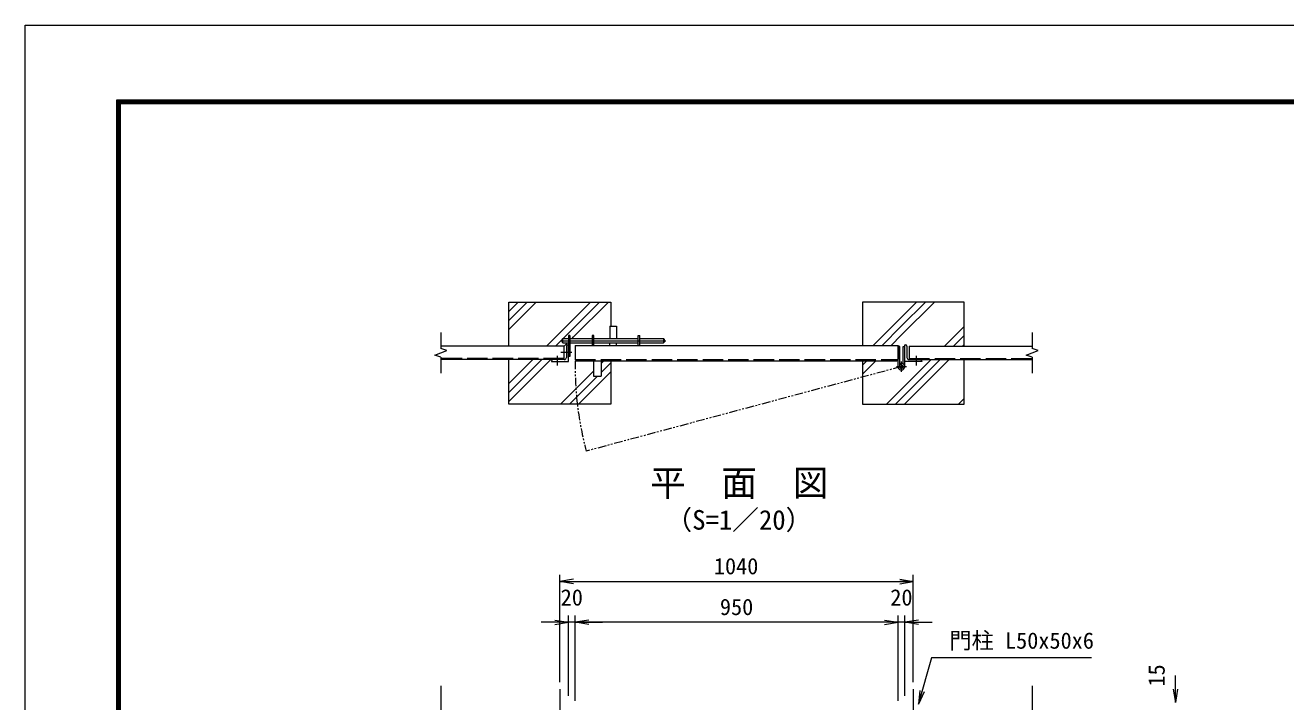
# Model space of a CAD drawing. Units: millimetres at full size. Extents: x -4200 to 4200, y -2970 to 2970.
# Drawn here: x -4200 to -491, y 979 to 2970 of the extents above; entities that cross this region are included whole.
import ezdxf
from ezdxf.enums import TextEntityAlignment as Align

# ---------------------------------------------------------------- set-up
doc = ezdxf.new("R2010")
doc.units = ezdxf.units.MM
doc.header["$LTSCALE"] = 10
for name, pattern in [('DASHED', [7.5, 6, -1.5]), ('USER1', [50.8, 31.75, -6.35, 6.35, -6.35]), ('USER2', [5, 2.5, -0.5, 0.5, -0.5, 0.5, -0.5])]:
    doc.linetypes.add(name, pattern=pattern)
doc.layers.add('0-0_D-TTL-TXT', color=7, linetype='Continuous')
for name, color, linetype, lineweight in [('0-1_D-STR3', 3, 'Continuous', 13), ('0-2_D-BMK', 2, 'USER1', 13), ('0-3_D-STR1', 1, 'Continuous', 18), ('0-4_D-STR4', 7, 'Continuous', 18), ('0-6_D-STR-DIM', 7, 'Continuous', 13), ('0-7_0', 7, 'Continuous', 18), ('0-8_D-DCR-HCH', 7, 'Continuous', 13), ('0-9_D-STR-TXT', 7, 'Continuous', 13), ('0-B_D-TTL', 7, 'Continuous', 18)]:
    doc.layers.add(name, color=color, linetype=linetype, lineweight=lineweight)
doc.styles.add('ＭＳ ゴシック', font='')
doc.styles.get('ＭＳ ゴシック').set_extended_font_data('MS Gothic')

# ---------------------------------------------------------------- blocks, each defined once
blk = doc.blocks.new('_Open')
at = {"layer": '0-7_0'}
blk.add_line((-10, 1.667), (0, 0), dxfattribs=at)
blk.add_lwpolyline([(-10, -1.667), (0, 0), (-10, 0)], dxfattribs=at)

msp = doc.modelspace()

# ---------------------------------------------------------------- linework, layer by layer
at = {"layer": '0-1_D-STR3'}
for p, q in [((-2479.47, 2083.85), (-2479.47, 2047.85)), ((-2479.47, 2083.85), (-2460.47, 2083.85)), ((-2460.47, 2083.85), (-2460.47, 2047.85)), ((-2619.97, 2045.85), (-2617.97, 2047.85)), ((-2619.97, 2045.85), (-2619.97, 2036.85)), ((-2617.97, 2034.85), (-2617.97, 2047.85)), ((-2617.97, 2047.85), (-2601.55, 2047.85)), ((-2601.55, 2056.35), (-2601.55, 1994.85)), ((-2597.05, 2056.35), (-2601.55, 2056.35)), ((-2597.05, 2056.35), (-2597.05, 1994.85)), ((-2597.05, 2047.85), (-2531.55, 2047.85)), ((-2531.55, 2056.85), (-2531.55, 2027.35)), ((-2527.05, 2056.85), (-2531.55, 2056.85)), ((-2527.05, 2027.35), (-2527.05, 2056.85)), ((-2527.05, 2047.85), (-2396.05, 2047.85)), ((-2396.05, 2027.35), (-2396.05, 2056.85)), ((-2396.05, 2056.85), (-2391.55, 2056.85)), ((-2391.55, 2027.35), (-2391.55, 2056.85)), ((-2391.55, 2047.85), (-2321.97, 2047.85)), ((-2321.97, 2047.85), (-2321.97, 2034.85)), ((-2321.97, 2047.85), (-2319.97, 2045.85)), ((-2319.97, 2045.85), (-2319.97, 2036.85)), ((-2619.97, 2036.85), (-2617.97, 2034.85)), ((-2617.97, 2034.85), (-2601.55, 2034.85)), ((-2597.05, 2034.85), (-2531.55, 2034.85)), ((-2527.05, 2034.85), (-2396.05, 2034.85)), ((-2479.47, 2027.35), (-2479.47, 2034.85)), ((-2460.47, 2027.35), (-2460.47, 2034.85)), ((-2391.55, 2034.85), (-2321.97, 2034.85)), ((-2319.97, 2036.85), (-2321.97, 2034.85)), ((-1631.25, 1965.15), (-1631.25, 2024.85)), ((-1626.75, 2024.85), (-1631.25, 2024.85)), ((-1626.75, 1965.15), (-1626.75, 2024.85)), ((-1611.85, 1965.15), (-1611.85, 2024.85)), ((-2597.05, 1994.85), (-2601.55, 1994.85)), ((-2527.55, 1982.35), (-2527.55, 1937.35)), ((-2505.55, 1982.35), (-2505.55, 1937.35)), ((-1626.75, 1973.34), (-1624.33, 1969.54)), ((-2527.55, 1937.35), (-2505.55, 1937.35))]:
    msp.add_line(p, q, dxfattribs=at)
msp.add_lwpolyline([(-1616.35, 1973.34), (-1616.35, 2024.85), (-1611.85, 2024.85)], dxfattribs=at)
for radius in [9.7, 5.2]:
    msp.add_arc((-1621.55, 1965.15), radius, 180, 122.41735, dxfattribs=at)
at = {"layer": '0-2_D-BMK'}
for p, q in [((-2623.39, 2041.35), (-2314.64, 2041.35)), ((-2623.94, 2007.35), (-2591.15, 2007.35)), ((-2634.55, 1997.35), (-2634.55, 1968.35)), ((-1621.55, 1950.29), (-1621.55, 1980.02)), ((-1578.55, 1997.35), (-1578.55, 1968.35)), ((-1636.41, 1965.15), (-1606.68, 1965.15)), ((-2626.55, 1016.37), (-2626.55, -833.63)), ((-1586.55, 1016.37), (-1586.55, -833.63))]:
    msp.add_line(p, q, dxfattribs=at)
at = {"layer": '0-2_D-BMK', "linetype": 'USER2'}
msp.add_line((-1621.55, 1965.15), (-2548.98, 1716.65), dxfattribs=at)
msp.add_arc((-1621.55, 1965.15), 960.15, 178.97356, 195, dxfattribs=at)
at = {"layer": '0-3_D-STR1'}
for p, q in [((-2614.55, 2025.85), (-2976.55, 2025.85)), ((-2607.55, 2025.35), (-2607.55, 1992.35)), ((-2581.55, 2027.35), (-1631.55, 2027.35)), ((-2581.55, 2027.35), (-2581.55, 1987.35)), ((-1631.55, 2027.35), (-1631.55, 1987.35)), ((-1605.55, 2025.35), (-1605.55, 1992.35)), ((-1598.55, 2025.85), (-1598.55, 1985.85)), ((-1598.55, 2025.85), (-1236.55, 2025.85)), ((-2614.05, 1985.85), (-2647.05, 1985.85)), ((-2576.55, 1982.35), (-1636.55, 1982.35)), ((-1599.05, 1985.85), (-1566.05, 1985.85)), ((-1598.55, 1985.85), (-1236.55, 1985.85))]:
    msp.add_line(p, q, dxfattribs=at)
at = {"layer": '0-3_D-STR1', "linetype": 'DASHED'}
for p, q in [((-2614.55, 1988.85), (-2976.55, 1988.85)), ((-2581.44, 1986.35), (-1631.65, 1986.35)), ((-1598.55, 1988.85), (-1236.55, 1988.85))]:
    msp.add_line(p, q, dxfattribs=at)
at = {"layer": '0-3_D-STR1'}
for points in [[(-2614.55, 2025.85), (-2614.55, 1985.85), (-2976.55, 1985.85)], [(-2601.55, 1979.85), (-2601.55, 2029.85), (-2603.05, 2029.85)], [(-1611.55, 1979.85), (-1611.55, 2029.85), (-1610.05, 2029.85)], [(-2651.55, 1981.35), (-2651.55, 1979.85), (-2601.55, 1979.85)], [(-1561.55, 1981.35), (-1561.55, 1979.85), (-1611.55, 1979.85)]]:
    msp.add_lwpolyline(points, dxfattribs=at)
for centre, radius, start, end in [((-2603.05, 2025.35), 4.5, 90, 180), ((-1610.05, 2025.35), 4.5, 360, 90), ((-2647.05, 1981.35), 4.5, 90, 180), ((-2614.05, 1992.35), 6.5, 270, 0), ((-1599.05, 1992.35), 6.5, 180, 270), ((-1566.05, 1981.35), 4.5, 360, 90)]:
    msp.add_arc(centre, radius, start, end, dxfattribs=at)
at = {"layer": '0-3_D-STR1', "linetype": 'DASHED'}
for centre, start, end in [((-2576.55, 1987.35), 180, 270), ((-1636.55, 1987.35), 270, 0)]:
    msp.add_arc(centre, 5, start, end, dxfattribs=at)
at = {"layer": '0-4_D-STR4'}
for p, q in [((-2476.55, 2154.85), (-2476.55, 2083.85)), ((-1736.55, 2154.85), (-1736.55, 2027.35))]:
    msp.add_line(p, q, dxfattribs=at)
for points in [[(-2776.55, 2025.85), (-2776.55, 2154.85), (-2476.55, 2154.85)], [(-1436.55, 2025.85), (-1436.55, 2154.85), (-1736.55, 2154.85)], [(-2476.55, 1982.35), (-2476.55, 1854.85), (-2776.55, 1854.85), (-2776.55, 1985.85)], [(-1736.55, 1982.35), (-1736.55, 1854.85), (-1436.55, 1854.85), (-1436.55, 1985.85)]]:
    msp.add_lwpolyline(points, dxfattribs=at)
at = {"layer": '0-6_D-STR-DIM'}
for p, q in [((-2976.55, 2065.85), (-2976.55, 2018.68)), ((-1236.55, 2065.85), (-1236.55, 2018.68)), ((-2994.17, 1999.44), (-2958.93, 2012.27)), ((-2958.93, 2012.27), (-2976.55, 2018.68)), ((-1254.17, 1999.44), (-1218.93, 2012.27)), ((-1218.93, 2012.27), (-1236.55, 2018.68)), ((-2976.55, 1993.03), (-2994.17, 1999.44)), ((-2976.55, 1993.03), (-2976.55, 1945.85)), ((-1236.55, 1993.03), (-1254.17, 1999.44)), ((-1236.55, 1993.03), (-1236.55, 1945.85)), ((-2626.55, 1036.37), (-2626.55, 1352.86)), ((-1586.55, 1036.37), (-1586.55, 1352.86)), ((-2626.55, 1332.86), (-1586.55, 1332.86)), ((-2601.55, 996.37), (-2601.55, 1232.86)), ((-2581.55, 981.37), (-2581.55, 1232.86)), ((-2581.55, 981.37), (-2581.55, 1232.86)), ((-1631.55, 981.37), (-1631.55, 1232.86)), ((-1631.55, 981.37), (-1631.55, 1232.86)), ((-1611.55, 996.37), (-1611.55, 1232.86)), ((-2641.55, 1212.86), (-2681.55, 1212.86)), ((-2581.55, 1212.86), (-2601.55, 1212.86)), ((-1631.55, 1212.86), (-2581.55, 1212.86)), ((-2541.55, 1212.86), (-2501.55, 1212.86)), ((-1671.55, 1212.86), (-1711.55, 1212.86)), ((-1611.55, 1212.86), (-1631.55, 1212.86)), ((-1571.55, 1212.86), (-1531.55, 1212.86)), ((-815.5, 1016.37), (-815.5, 1056.37)), ((-2976.55, 1025.82), (-2976.55, 215.59)), ((-1236.55, 1025.82), (-1236.55, 215.59))]:
    msp.add_line(p, q, dxfattribs=at)
at = {"layer": '0-8_D-DCR-HCH'}
for p, q in [((-2776.55, 2074.35), (-2696.04, 2154.85)), ((-2776.55, 2100.86), (-2722.56, 2154.85)), ((-2776.55, 2127.38), (-2749.07, 2154.85)), ((-2665.94, 2025.85), (-2536.94, 2154.85)), ((-2617.42, 2047.85), (-2510.42, 2154.85)), ((-2586.15, 2052.61), (-2483.91, 2154.85)), ((-1621.98, 2083.95), (-1551.08, 2154.85)), ((-1621.94, 2057.47), (-1524.56, 2154.85)), ((-1678.58, 2027.35), (-1621.98, 2083.95)), ((-1494.46, 2025.85), (-1436.55, 2083.77)), ((-2639.42, 2025.85), (-2619.97, 2045.31)), ((-2590.91, 2047.85), (-2586.15, 2052.61)), ((-1652.06, 2027.35), (-1621.94, 2057.47)), ((-1467.94, 2025.85), (-1436.55, 2057.25)), ((-2614.55, 2024.22), (-2603.91, 2034.85)), ((-1441.43, 2025.85), (-1436.55, 2030.74)), ((-2776.55, 1862.22), (-2652.91, 1985.85)), ((-2776.55, 1888.73), (-2679.42, 1985.85)), ((-2776.55, 1915.25), (-2705.94, 1985.85)), ((-2505.55, 1974.12), (-2497.31, 1982.35)), ((-2505.55, 1947.6), (-2476.55, 1976.6)), ((-1736.55, 1942.87), (-1697.06, 1982.35)), ((-1736.55, 1969.38), (-1723.58, 1982.35)), ((-1665.46, 1854.85), (-1534.46, 1985.85)), ((-1638.94, 1854.85), (-1507.94, 1985.85)), ((-1612.43, 1854.85), (-1481.43, 1985.85)), ((-2624.81, 1854.85), (-2527.55, 1952.12)), ((-2598.29, 1854.85), (-2515.79, 1937.35)), ((-2571.78, 1854.85), (-2476.55, 1950.08)), ((-1453.33, 1854.85), (-1436.55, 1871.64))]:
    msp.add_line(p, q, dxfattribs=at)
msp.add_lwpolyline([(-1705.09, 2027.35), (-1621.72, 2110.72), (-1577.59, 2154.85)], dxfattribs=at)
at = {"layer": '0-9_D-STR-TXT'}
msp.add_lwpolyline([(-1061.91, 1108.02), (-1532.88, 1108.02), (-1570.97, 973.75)], dxfattribs=at)
at = {"layer": '0-B_D-TTL', "color": 2}
msp.add_lwpolyline([(-4200, 2970), (4200, 2970), (4200, -2970), (-4200, -2970)], close=True, dxfattribs=at)
at = {"layer": '0-B_D-TTL'}
for points in [[(-3930, 2750), (3930, 2750), (3930, -2750), (-3930, -2750)], [(-3927.5, 2747.5), (3927.5, 2747.5), (3927.5, -2747.5), (-3927.5, -2747.5)], [(-3925, 2745), (3925, 2745), (3925, -2745), (-3925, -2745)], [(-3922.5, 2742.5), (3922.5, 2742.5), (3922.5, -2742.5), (-3922.5, -2742.5)], [(-3920, 2740), (3920, 2740), (3920, -2740), (-3920, -2740)]]:
    msp.add_lwpolyline(points, close=True, dxfattribs=at)

# ---------------------------------------------------------------- block references
at = {"layer": '0-6_D-STR-DIM', "xscale": 4, "yscale": 4}
for p, rotation in [((-2626.55, 1332.86), 180), ((-2581.55, 1212.86), 180), ((-2581.55, 1212.86), 180), ((-1611.55, 1212.86), 180), ((-815.5, 976.37), 270)]:
    msp.add_blockref('_Open', p, dxfattribs=dict(at, rotation=rotation))
for p in [(-1586.55, 1332.86), (-2601.55, 1212.86), (-1631.55, 1212.86), (-1631.55, 1212.86)]:
    msp.add_blockref('_Open', p, dxfattribs=at)
at = {"layer": '0-9_D-STR-TXT', "xscale": 4, "yscale": 4, "rotation": 254.16392}
msp.add_blockref('_Open', (-1571.51, 971.82), dxfattribs=at)

# ---------------------------------------------------------------- texts
at = {"layer": '0-0_D-TTL-TXT', "style": 'ＭＳ ゴシック'}
for s, height, p in [('平\u3000面\u3000図', 76.98, (-2361.44, 1561.33)), ('（S=1／20）', 57.7, (-2315.96, 1468.13))]:
    msp.add_text(s, height=height, dxfattribs=at).set_placement(p, align=Align.BOTTOM_LEFT)
at = {"layer": '0-6_D-STR-DIM', "style": 'ＭＳ ゴシック'}
for s, p in [('1040', (-2173.47, 1339.61)), ('20', (-2624.3, 1247.61)), ('20', (-1654.3, 1247.61)), ('950', (-2155.68, 1219.61))]:
    msp.add_text(s, height=48.09, dxfattribs=at).set_placement(p, align=Align.BOTTOM_LEFT)
msp.add_text('15', height=48.09, rotation=90, dxfattribs=at).set_placement((-832.44, 1023.66), align=Align.BOTTOM_LEFT)
at = {"layer": '0-9_D-STR-TXT', "style": 'ＭＳ ゴシック'}
msp.add_text('門柱 L50x50x6', height=48.09, dxfattribs=at).set_placement((-1480.69, 1120.6), align=Align.BOTTOM_LEFT)

doc.saveas('drawing.dxf')
